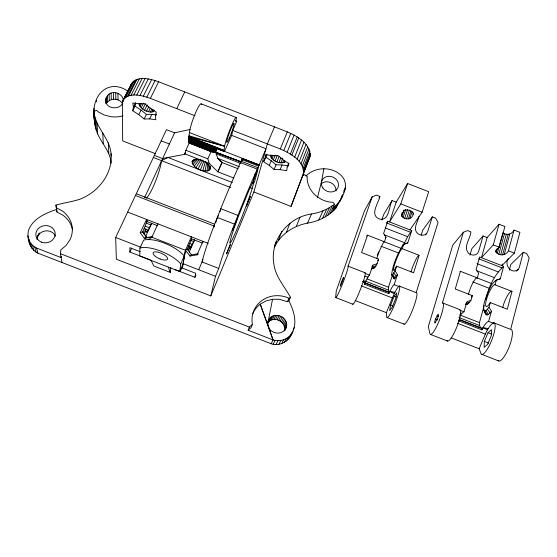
<?xml version="1.0" encoding="UTF-8"?>
<svg xmlns="http://www.w3.org/2000/svg" width="557" height="557" viewBox="0 0 557 557"><rect width="100%" height="100%" fill="white"/><g stroke="black" fill="none" stroke-linecap="round" stroke-linejoin="round"><path stroke-width="0.84" d="M202.908 242.65L202.915 241.327L197.101 254.821L190.104 256.032L185.474 250.302L151.852 237.24L144.221 238.201L140.218 232.715L146.547 219.542M150.453 260.035L129.865 252.036L129.885 247.698L140.294 251.743M223.872 151.344L224.589 146.233A16.411 1.567 -69.4 0 1 232.06 124.524A16.411 1.567 -69.4 0 1 235.994 120.368L235.785 121.398L236.725 121.273L232.694 130.422L231.677 135.386L224.367 151.622L224.652 150.522L223.872 151.344L215.155 147.953L215.016 147.139L188.927 136.646L189.415 132.545A16.411 2.228 -69.7 0 1 195.451 113.113A16.411 2.228 -69.7 0 1 201.453 104.41M302.528 175.817A23.102 20.073 19.2 0 0 304.407 174.633L307.192 176.353A25.079 21.841 23.4 0 0 330.461 202.177L332.891 202.226L334.604 204.287L326.736 209.174L320.902 211.625A54.83 47.742 20.1 0 1 311.481 213.992C287.823 217.188 269.56 240.603 273.898 264.408C275.736 277.094 284.585 286.493 290.489 297.334L288.881 300.724C293.706 310.534 297.73 322.573 292.126 332.912C289.271 341.316 279.739 346.635 271.189 343.753L37.834 253.122C29.695 249.285 26.743 238.751 28.456 230.48C32.877 218.539 45.458 213.143 56.675 209.418L56.96 211.994L62.955 215.218A27.509 24.404 -6.2 0 1 72.521 229.797M29.598 243.583L29.159 239.642M123.292 100.908A8.919 7.54 4.9 0 0 117.917 93.437C106.519 88.34 99.807 105.886 113.12 107.731A8.919 7.54 4.9 0 0 122.589 103.442M238.166 168.813L221.916 162.491L217.766 158.327L215.719 152.59L216.645 148.176M111.212 163.25C110.272 150.592 100.023 141.993 96.312 130.373C94.342 124.677 94.258 118.613 93.882 112.667C93.451 92.845 109.959 78.962 127.595 91.007M94.293 118.975L93.987 108.441M154.226 155.347L162.428 158.536L184.639 154.352L185.864 150.258L189.171 143.086L188.927 136.646L224.589 146.233L189.415 132.545M139.939 248.067L139.71 255.99L179.716 271.538L182.647 267.012L184.256 255.969A25.176 9.288 23.9 0 0 164.371 243.11A25.176 9.288 23.9 0 0 143.588 240.164L139.939 248.067A25.274 9.107 23.8 0 1 160.764 251.13A25.274 9.107 23.8 0 1 180.774 263.934L179.716 271.538L183.128 263.705L185.474 250.302L191.364 236.836C192.59 239.099 188.315 245.825 187.298 249.153L185.474 250.302L183.81 259.047M270.493 154.999C271.071 161.064 280.108 164.607 285.219 161.878M123 115.835A25.511 21.528 5 0 1 110.565 116.643L104.089 114.937L98.317 111.873L96.612 110.342L93.875 111.407C95.003 127.281 109.743 137.767 111.038 153.551C112.89 173.944 98.241 192.221 79.776 199.274C71.971 201.815 63.818 202.832 55.958 205.115L56.96 211.994M193.718 159.657L192.012 161.781C193.544 168.437 202.351 172.029 208.659 170.714L208.924 164.329M147.027 220.071L146.957 221.561L142.71 231.823L140.218 232.715M484.36 341.406L484.089 347.345L487.542 344.505L491.295 335.606L491.511 329.709L488.036 332.668L484.36 341.406L488.698 343.091M274.281 247.74C280.136 234.351 293.476 225.724 307.548 223.12A53.674 46.983 20.1 0 0 316.78 220.781C323.896 218.267 330.426 214.132 335.606 208.631C340.216 199.678 349.615 188.496 343.397 178.136C335.161 166.362 315.68 165.721 305.974 176.089M189.171 143.086L211.082 151.615L214.626 150.383L215.016 147.139L188.851 137.475L223.747 151.024M263.593 161.648L265.236 158.453L265.564 154.693L272.199 155.647L278.382 155.73L283.283 159.956L289.02 163.821L287.189 166.996L286.709 170.651L280.15 169.669L274.107 169.523L269.282 165.436L263.593 161.648L265.223 157.728M61.242 256.331L61.117 257.599L36.658 248.095C32.689 246.236 29.556 242.671 28.316 238.452M61.98 262.5L60.434 253.7L60.797 249.968L66.095 245.421L69.904 239.851A27.794 24.612 -6 0 0 62.3 210.971L56.243 207.712M207.051 171.103L207.824 163.814M231.677 135.386L266.002 148.747L253.874 191.97L291.039 206.431L303.488 173.192C304.08 160.618 290.239 153.342 280.31 148.963L232.694 130.422M151.142 260.432L153.76 265.981L170.254 272.387L170.804 267.506M291.039 206.431L310.096 156.357C310.945 143.783 297.285 136.2 287.321 131.87L158.613 81.768C150.258 78.809 136.444 75.014 131.048 84.629L122.763 100.88L122.352 102.69L122.672 140.935L155.591 153.739M148.176 230.173L144.284 228.662L145.837 229.247L145.718 232.234L146.219 232.45L148.176 230.173L151.574 223.434M389.266 292.23L364.967 282.782L364.487 284.195L388.8 293.65L389.266 292.23L388.41 292.174L388.473 287.238L392.511 274.859M267.597 322.795C271.113 307.68 294.173 318.52 284.279 330.83C287.092 321.354 272.436 314.865 267.402 323.422M401.339 215.413L403.832 210.859L404.709 210.184C407.759 209.383 411.846 210.49 413.245 213.505C412.821 220.168 403.881 220.475 401.339 215.413L402.405 212.189M323.882 168.708L321.466 181.937L317.49 197.498M174.376 269.33L194.957 277.323L195.702 273.278L182.09 267.987M205.06 171.096L206.563 163.006M390.652 304.978L389.587 310.611L392.128 307.415L395.762 298.468L396.793 292.885L394.224 296.192L390.652 304.978L392.824 305.821M271.189 343.753L273.041 339.916L268.578 327.07A9.427 8.842 26 0 1 268.063 322.301L272.526 299.276L279.342 299.297L287.363 301.727L288.881 300.724M133.408 107.16L132.775 103.017L139.013 103.818L144.632 103.679L150.118 108.135L156.259 112.159L155.389 115.71L155.856 119.734L149.673 118.899L144.172 118.968L138.797 114.672L132.712 110.725L133.408 107.16L135.72 102.558M132.712 110.725L135.01 106.143L135.581 103.275M213.958 227.096L214.487 224.548M220.14 211.597L220.76 208.708L237.93 215.385M188.273 245.714L189.77 246.319L189.652 249.327L194.428 240.088M241.856 160.367L242.434 158.654L259.096 165.137L266.002 148.747M241.856 160.339L242.239 158.682L259.096 165.137M130.756 85.869L131.048 84.629M241.703 160.91L242.239 158.682L238.654 166.439A114.373 7.742 -68.8 0 0 222.828 203.611L213.784 226.379A46.043 3.356 -68.9 0 0 202.038 261.957L218.755 268.453L215.496 276.279L210.79 295.906L116.357 259.214L115.668 237.484L166.473 129.67L174.564 132.817L190.188 129.454M511.98 291.381L507.288 309.212L490.251 302.59L489.325 304.08A11.774 2.736 -67.9 0 1 486.421 299.652A11.774 2.736 -67.9 0 1 494.623 284.655L511.98 291.381L511.465 291.207A11.774 2.966 -67.9 0 0 502.748 307.603M493.606 322.761L494.24 322.9A16.933 4.184 -68.6 0 1 490.439 343.23A16.933 4.184 -68.6 0 1 480.712 352.804L479.166 348.752L485.356 334.096A16.369 4.052 -68.6 0 1 487.479 329.855L488.211 328.602A16.362 4.045 -68.6 0 1 493.307 323.262L493.606 322.761L510.658 329.389L529.15 257.877L526.616 253.56L523.302 252.272L519.34 267.381L518.316 269.33L516.457 271.099M435.456 319.015L434.655 322.043L434.961 323.081L437.67 318.214L438.47 315.171L438.143 314.162L435.456 319.015L437.865 319.955M509.286 270.236L510.818 264.512L523.302 252.272M502.303 264.032L501.864 265.647L514.383 253.122L519.925 232.36L514.055 230.076C511.939 234.427 506.703 235.597 502.88 232.896L497.227 253.393C501.015 256.011 506.25 255.134 508.45 250.81L514.055 230.076M252.808 182.668L255.294 173.436M508.353 258.559C503.584 264.965 511.89 275.04 518.316 269.33M458.39 320.707L481.875 329.841L483.546 326.792A16.362 3.955 -68.6 0 1 488.586 321.424L491.511 311.224L488.962 307.332L490.251 302.59M491.511 311.224L488.433 314.524L487.055 315.025L486.08 314.475C481.004 308.341 485.056 300.404 487.215 293.992C490.035 287.927 492.673 279.997 500.263 278.876L503.653 266.343L479.661 257.007L476.117 269.484L478.609 273.271L477.307 277.894L476.876 277.748A11.774 2.493 -68 0 0 468.479 294.277M481.875 329.841L482.271 328.393L459.616 319.586M502.595 254.918L508.193 234.379M495.096 284.815L496.357 280.171L500.263 278.876M504.182 254.688L509.773 234.121M500.715 254.751L506.327 234.232M252.224 188.405L253.7 182.793A32.947 1.762 -68.9 0 0 247.809 193.049L238.786 215.413A32.947 1.762 -68.9 0 0 231.517 236.036L229.818 242.692A32.947 1.762 -68.9 0 0 236.189 230.967L240.339 220.99A32.947 1.762 -68.9 0 0 251.694 190.125L252.224 188.405L250.03 187.556M268.063 322.301L268.488 320.769M497.227 253.393L496.141 252.405L497.276 248.304M496.141 252.405L495.737 251.402L496.085 250.532L499.218 247.217L504.921 226.518L499.051 224.234L487.152 237.56L481.443 257.703L493.279 244.913L499.051 224.234M482.271 328.393L480.775 328.08L479.605 325.553L479.473 322.614L484.2 305.403M485.781 299.666C488.552 287.37 494.205 274.907 503.653 266.343M498.835 254.215L504.468 233.717M495.737 251.402L496.196 249.759M266.274 147.758L267.353 143.915L274.483 126.871M202.797 170.7L205.268 161.955M465.645 304.63C469.829 303.83 471.702 299.387 472.301 295.607L455.257 288.979L460.416 271.322L460.026 271.196M459.894 316.167A16.369 3.481 -68.6 0 1 461.224 314.204L461.85 313.431A16.362 3.481 -68.6 0 1 463.932 311.843L466.961 301.685L470.964 300.334M459.351 310.005L459.497 309.497L460.033 309.595A16.933 3.509 -68.6 0 1 456.246 328.338A16.933 3.509 -68.6 0 1 447.041 340.571M487.152 237.56L483.044 235.966L478.602 251.534L477.537 253.463C475.149 255.872 471.222 255.419 468.757 253.365C462.533 247.329 470.498 238.647 470.881 231.872L467.56 230.577L463.361 232.276L452.75 245.171L428.312 326.646L429.795 333.016A16.933 3.168 -68.6 0 0 438.262 322.942A16.933 3.168 -68.6 0 0 442.926 302.945L442.439 302.862L463.361 232.276M469.983 255.106L471.835 248.714L483.044 235.966M399.125 286.02L399.487 286.054A16.94 2.305 -68.7 0 1 394.084 305.772A16.94 2.305 -68.7 0 1 386.697 316.265L386.37 312.679L392.372 297.946A16.376 2.228 -68.7 0 1 394.307 293.63L394.948 292.341A16.376 2.228 -68.7 0 1 398.868 286.535L399.125 286.02L416.19 292.655L438.046 222.424L435.658 218.163L432.336 216.868L422.721 230.236L421.189 235.054M419.149 255.266L413.621 272.784L396.57 266.155L395.783 267.701A11.781 1.462 -68.3 0 1 394.76 263.997A11.781 1.462 -68.3 0 1 402.001 248.624L418.857 255.183A11.781 1.692 -68.3 0 0 411.01 271.92M432.336 216.868L427.658 231.712L425.541 234.977M284.731 330.322L286.284 326.855M409.959 229.888L422.115 212.21L428.702 191.699L407.62 183.49L396.187 202.156L389.524 221.937L400.796 203.918L407.62 183.49M388.8 293.65L390.283 290.524A16.369 2.137 -68.7 0 1 394.14 284.704L397.482 274.664L395.052 270.813L396.57 266.155M397.482 274.664L394.21 278.925L391.606 274.664C392.915 264.102 397.552 253.888 403.003 244.802L407.766 242.887L411.748 230.584L387.735 221.24L386.927 222.368M418.948 216.485C417.973 221.811 412.41 228.767 417.68 233.494C420.166 235.562 424.093 235.973 426.544 233.62M402.251 248.694L403.734 244.14L407.766 242.887M215.705 222.689L216.478 220.321M409.771 218.692L412.145 211.437M413.057 214.452L413.586 212.823M406.561 218.852L409.472 210.003M408.337 218.978L410.975 210.929M403.08 217.495L405.733 209.46M404.716 218.33L407.633 209.488M401.889 216.471L404.02 210.038M371.38 269.01C376.26 268.53 377.249 262.883 378.607 259.165L361.549 252.53L367.55 235.193L384.448 241.773L385.973 237.233L383.599 233.487L387.735 221.24M364.487 284.195L365.914 281.055A16.376 1.664 -68.7 0 1 367.571 277.79L368.052 276.954A16.376 1.664 -68.7 0 1 369.465 275.109L372.918 265.111L377.047 263.809M396.187 202.156L392.079 200.562C388.814 206.327 389.399 221.958 378.983 218.901C369.43 214.424 378.642 203.089 379.874 196.454L376.553 195.159L372.208 196.802L364.48 210.825L336.303 290.879L335.746 296.456A16.94 1.288 -68.7 0 0 341.866 285.469A16.94 1.288 -68.7 0 0 348.132 266.086L372.208 196.802M381.865 219.931L383.738 214.438L392.079 200.562M352.706 303.906A16.94 1.629 -68.7 0 0 359.836 290.858A16.94 1.629 -68.7 0 0 365.253 272.742L364.814 273.25L369.542 275.088M290.044 336.818L291.381 333.678M143.943 234.351L145.837 229.247M274.775 245.261L276.244 241.306M339.951 201.279L342.451 194.567M278.507 240.171L281.849 231.301M188.12 250.685L189.77 246.319M377.249 255.419L378.649 251.764M292.126 332.912C288.38 339.324 280.025 342.151 273.041 339.916L248.143 330.245L249.369 327.091L252.398 324.376A26.987 25.274 25.9 0 1 287.579 297.612L288.951 298.35L290.489 297.334M286.451 232.137L289.946 223.134M200.436 169.948L203.751 161.467M252.049 183.093L253.526 183.671L254.967 180.371L258.942 165.185L253.08 178.588A114.366 5.702 -68.8 0 0 239.976 210.281L230.981 233.063A46.036 2.472 -68.8 0 0 218.755 268.453M303.642 170.303L310.284 153.398M303.704 171.305L310.333 154.421M303.488 173.192L310.096 156.357M216.736 219.535L218.212 215.782M302.305 166.042L309.003 149.053M303.196 168.221L309.859 151.274M252.398 324.376L251.144 327.551L248.143 330.245M299.241 161.551L306.016 144.507M300.982 163.807L307.715 146.79M297.125 159.309L303.927 142.244M294.646 157.13L301.49 140.044M291.854 155.041L298.733 137.941M287.189 166.996L288.784 163.034M284.147 162.526L284.794 160.931M290.35 154.045L297.257 136.938M280.895 162.874L282.838 158.097M282.671 162.867L283.645 160.472M287.175 152.158L294.117 135.059M280.15 169.669L282.058 164.949L288.61 165.916M296.331 226.351L300.028 217.258M274.107 169.523L276.028 164.83L282.058 164.949M283.805 150.46L290.782 133.353M278.939 162.547L280.881 157.777M275.005 161.022L277.289 155.452M280.31 148.963L287.321 131.87M276.926 161.92L279.203 156.35M271.9 158.675L273.209 155.494M269.282 165.436L271.224 160.736L265.55 156.942L266.873 154.366M273.285 159.915L275.249 155.145M210.79 295.906L253.874 191.97M270.932 157.387L271.913 154.992M188.739 140.308L214.626 150.383L215.705 147.793M265.236 158.453L266.88 154.512M37.166 237.505L38.886 233.606M198.71 269.755L203.033 259.611M194.957 277.323L195.932 275.026M307.548 223.12L311.481 213.992M189.227 252.189L194.665 239.684M180.774 263.934L184.256 255.969M221.916 162.491L217.822 171.821L233.425 177.892M267.701 322.74L269.191 319.349M268.349 322.169L270.152 318.089M269.525 321.117L271.343 317.024M214.647 150.125L215.643 147.89M270.89 320.289L272.721 316.188M272.394 319.718L274.239 315.61M318.848 219.98L323.011 210.811M239.517 166.787L217.766 158.327L222.132 162.574L217.822 171.821L209.244 163.347L207.803 158.801L211.082 151.615L213.185 150.487M273.988 319.419L275.861 315.311M157.979 223.858L151.852 237.24L148.357 239.788M275.631 319.398L277.518 315.297M145.767 236.217L151.845 223.044M184.639 154.352L185.349 152.806M322.503 218.358L326.736 209.174M129.865 252.036L131.626 248.255M277.261 319.662L279.168 315.561M325.197 216.91L329.486 207.698M403.136 245.644L407.647 236.683L411.748 230.584M327.774 215.301L332.118 206.069M174.564 132.817L144.834 197.053L144.973 197.749M287.363 301.727L288.951 298.35M278.834 320.198L280.763 316.104M330.217 213.547L334.604 204.287M176.764 108.657L184.743 91.933M280.289 320.992L282.239 316.905M332.487 211.59C334.451 205.47 340.32 202.142 342.499 196.008M333.587 210.65L336.073 205.463M343.975 190.661L345.444 187.605M284.279 330.83L285.017 329.291M335.606 208.631L338.106 203.423M343.551 192.283L345.02 189.234M281.591 322.016L283.562 317.943M377.848 260.725L378.607 259.165M155.389 115.71L156.141 114.171M282.698 323.241L284.683 319.182M139.013 103.832C140.092 108.803 145.718 111.442 150.362 112.082L151.88 108.984M150.362 112.082L151.97 112.006L153.112 109.68M149.673 118.899L151.922 114.31L156.552 114.923M151.97 112.006L153.224 111.581L153.983 110.028M273.174 344.261L275.054 340.431M146.533 111.177L148.823 106.54M144.172 118.968L146.421 114.401L151.922 114.31M148.51 111.797L150.411 107.926M122.763 100.88C128.291 91.369 142.07 95.512 150.39 98.387L158.613 81.768M144.569 110.265L147.243 104.848M283.569 324.627L285.56 320.581M141.186 107.807L143.49 103.17M146.846 97.134L155.097 80.528M138.797 114.672L141.074 110.091L135.01 106.143M142.745 109.116L145.426 103.699M139.25 105.078L140.023 103.525M139.995 106.436L141.534 103.337M208.659 170.714L210.274 168.889L210.212 166.466M284.181 326.123L286.18 322.092M143.351 96.166L151.629 79.581M276.049 344.511L277.964 340.689M284.502 327.69L286.514 323.68M136.744 95.129L145.064 78.6M139.96 95.498L148.266 78.934M133.75 95.073L142.077 78.586M284.536 329.278L286.549 325.281M131.02 95.331L139.361 78.878M284.711 330.252L286.047 327.607M123.612 99.264L131.912 82.972M122.352 102.69L123.536 100.378M124.879 97.879L133.2 81.545M125.666 97.28L133.993 80.925M127.539 96.284L135.866 79.888M128.611 95.895L136.945 79.477M278.897 344.289L280.846 340.466M198.118 168.882L202.644 160.047M281.633 343.606L283.624 339.77M284.188 342.471L286.207 338.628M286.486 340.933L288.533 337.076M293.212 329.584L294.263 327.6M288.456 339.032L290.524 335.147M290.865 335.084L292.961 331.157M372.918 265.111L371.902 266.991L375.905 265.905M37.904 235.952L39.526 232.979M379.038 197.93L379.874 196.454M391.606 274.664L392.024 274.963L392.782 274.364L395.052 270.813M471.403 297.111L472.301 295.607M285.734 328.338C282.427 335.453 271.085 334.214 268.578 327.07L260.237 304.178L266.016 300.94L272.526 299.276M196.001 167.573L200.91 159.943M214.626 150.383L215.956 148.35L214.563 149.283M122.728 104.075A8.808 7.478 4.8 0 0 118.042 99.884C113.969 98.317 108.692 99.529 106.491 103.505L106.227 97.071M242.434 158.654L242.734 158.258A10.59 0.78 -69.1 0 1 242.901 158.968M484.033 310.604L484.848 311.064L486.017 310.618L488.962 307.332M194.226 166.111L199.274 159.643M192.917 164.587L197.853 159.211M385.312 237.923L385.973 237.233M213.164 150.536L211.082 151.615L215.789 152.36L241.216 161.927L215.719 152.59L211.082 151.615L189.053 142.752L212.126 151.386L188.948 142.362L212.704 151.198L188.865 141.924L213.296 150.989L188.809 141.436L213.958 150.703L215.294 149.367L212.76 150.982M192.158 163.11L196.544 158.912M153.224 111.581L154.038 110.829M403.003 244.802L403.734 244.14M192.012 161.781L195.173 159.017M332.661 208.388L334.959 206.41M190.104 256.032L191.524 254.855L197.958 253.748M197.101 254.821L198.208 254.013M192.485 160.688C198.626 157.353 208.826 162.059 210.274 168.889M214.494 149.304L215.851 148.378M214.563 149.464L215.949 148.608M214.549 149.819L216.638 148.747M189.554 255.816L191.524 254.855L187.298 249.153M495.264 280.693L496.357 280.171M144.778 238.417L146.853 237.498L152.548 236.551M216.499 149.603L211.082 151.615L215.879 152.061L241.223 161.92M216.485 149.652L211.082 151.615L216.241 150.724M465.708 304.498L468.152 303.669M371.735 268.474L374.22 268.042M371.435 268.537L374.903 267.409M169.425 143.978L161.14 140.858M465.673 303.461L469.523 302.312M144.221 238.201L146.853 237.498L142.71 231.823L146.7 237.498M363.624 280.909L365.852 281.181M416.19 292.655L416.601 292.71A16.933 2.646 -68.6 0 1 412.069 311.161A16.933 2.646 -68.6 0 1 403.811 323.77M389.851 291.402L394.948 292.341M483.058 327.641L488.211 328.602M364.348 276.272L368.003 277.038M460.291 313.187L461.788 313.507M384.448 241.773L384.239 241.71A11.781 1.211 -68.4 0 0 376.72 258.587M189.025 135.769L224.589 146.233M363.053 281.285L365.455 282.037M60.434 253.7L249.369 327.091M201.237 103.867L236.238 117.492M235.131 120.653L236.725 121.273M150.39 98.387L195.054 115.772M400.796 203.918L422.115 212.21M493.279 244.913L499.218 247.217M508.45 250.81L514.383 253.122M188.927 136.646L223.817 150.223M215.016 147.139L223.775 150.543M215.002 147.403L224.318 151.003M215.482 147.786L224.179 151.17M259.256 164.893L224.624 151.42L224.582 150.87M215.037 147.786L224.053 151.281M188.788 138.254L214.821 148.385M188.753 138.992L214.737 149.102M241.794 159.587L258.518 166.097M188.739 139.675L214.675 149.77M188.76 140.9L213.958 150.703M241.035 161.175L257.794 167.692M240.394 162.56L257.174 169.091M216.422 153.969L240.708 163.424M386.523 222.932L410.391 232.22M478.707 258.803L501.766 267.771M185.864 150.258L207.803 158.801M385.548 228.085L407.647 236.683M476.987 263.663L498.278 271.948M184.701 153.802L209.244 163.347M384.239 234.789L404.514 242.678M476.722 270.765L494.553 277.706M232.276 182.48L168.019 157.485L161.439 160.632A21.667 3.412 -69.2 0 1 155.194 182.111A21.667 3.412 -69.2 0 1 146.185 198.153M460.416 271.322L477.307 277.894M383.167 241.376L400.943 248.29M476.11 277.532L491.448 283.499M153.224 157.436L230.675 187.563M380.981 246.201L398.708 253.087M472.837 281.926L488.935 288.185M347.916 266.107L364.988 272.749M442.439 302.862L459.497 309.497M394.238 284.69L398.965 286.528M460.138 310.312L464.078 311.843M488.747 321.438L493.467 323.276M217.258 217.446L234.448 224.13M367.084 278.918L388.473 287.238M459.678 314.921L479.473 322.614M365.789 281.306L388.097 289.981M458.898 317.504L479.605 325.553M362.976 281.452L365.308 282.357M136.486 193.808L214.403 224.102M365.893 283.416L388.41 292.174M459.072 319.648L479.967 327.767M135.657 195.556L214.466 226.191M394.224 296.192L396.396 297.041M488.036 332.668L491.657 334.075M361.173 285.818L392.372 297.946M457.381 323.22L485.356 334.096M436.897 315.756L438.505 316.383M127.762 212.113L208.193 243.381M355.241 300.578L386.37 312.679M451.254 337.897L479.166 348.752M157.645 225.717L146.957 221.561L146.428 219.367M202.149 243.012L191.469 238.862L191.364 236.836M146.059 223.058L150.919 224.944M190.605 240.373L193.794 241.606M335.78 297.612L352.88 304.254M387.066 317.546L404.159 324.188M430.443 334.409L447.529 341.044M481.694 354.329L498.773 360.964M145.433 226.274L149.492 227.855M189.269 243.312L192.457 244.551M188.872 245.992L191.274 246.925M144.716 230.835L147.062 231.74M188.705 247.928L190.313 248.554M115.668 237.484L140.914 247.301M183.128 263.705L215.496 276.279M483.003 327.739L487.479 329.855M389.803 291.499L394.307 293.63M362.886 281.661L365.113 282.782M466.32 303.718L467.065 304.143M141.074 110.091L146.421 114.401M271.224 160.736L276.028 164.83M487.466 309.288L490.153 312.978M393.855 272.881L396.389 276.516M486.017 310.618L488.433 314.524M392.782 274.364L395.122 278.235M484.848 311.064L487.055 315.025M392.024 274.963L394.21 278.925M483.601 309.288L486.08 314.475M142.794 231.273L143.657 233.585M168.284 267.095L170.254 272.387M273.041 339.916L260.237 304.178A26.715 25.065 26 0 0 252.697 313.744M29.284 240.972L30.551 246.076M27.85 235.806L29.131 240.965M30.726 243.305L31.972 248.38M32.598 245.379L33.824 250.427M34.847 247.127L36.045 252.161M36.658 248.095L37.834 253.122M55.958 205.115L56.556 208.701M93.882 112.667L94.606 122.658M93.875 111.407L94.203 116.392M94.787 116.385L95.505 127.553M94.168 113.489L94.899 124.705M94.084 115.564L94.495 121.844M95.616 119.254L96.312 130.373M97.002 122.888L97.677 133.945M96.493 100.288L96.591 101.889M102.746 132.796L103.296 143.678M105.586 98.958L105.649 103.324M108.364 142.703L108.796 153.412M107.424 95.414L107.675 101.854M109.095 94.084L109.325 100.539M111.038 153.551L111.121 155.974M111.121 93.179L111.323 99.64M113.37 92.761L113.551 99.216M210.135 165.889L210.17 167.566M115.689 92.845L115.835 99.299M117.917 93.437L118.042 99.884M209.731 166.592L209.731 169.976M511.34 329.549A16.926 4.526 -68.6 0 1 508.437 348.626A16.926 4.526 -68.6 0 1 498.118 360.421M366.673 236.14A11.781 0.982 -68.5 0 1 367.376 235.151M321.166 183.845A8.661 7.582 23.5 0 1 330.9 182.738A8.661 7.582 23.5 0 1 335.989 190.981M37.006 239.58A9.58 8.522 -6.5 0 1 44.887 231.002A9.58 8.522 -6.5 0 1 55.547 236.175M343.572 277.393L342.527 281.222L340.236 286.256L341.288 282.413L343.572 277.393M226.755 253.115L226.622 253.978L230.48 244.161L226.755 253.115M232.784 229.331L232.617 230.375L236.829 219.646L232.784 229.331M246.716 205.094L246.5 206.153L250.365 196.315L246.716 205.094M253.895 178.755L253.637 179.981L257.724 169.572L253.895 178.755M160.11 258.991L158.244 258.163A7.895 2.882 23.9 0 1 154.916 251.861A7.895 2.882 23.9 0 1 167.093 257.271A7.895 2.882 23.9 0 1 160.11 258.991M229.331 138.059A10.214 0.975 -69.4 0 0 234.01 123.264A10.214 0.975 -69.4 0 0 227.876 137.133A10.214 0.975 -69.4 0 0 229.331 138.059M322.809 187.897A8.766 7.652 23.4 0 0 337.66 188.224A8.766 7.652 23.4 0 0 329.264 176.304A8.766 7.652 23.4 0 0 322.809 187.897M41.483 242.128A9.706 8.613 -6.2 0 0 55.171 233.167A9.706 8.613 -6.2 0 0 39.909 227.298A9.706 8.613 -6.2 0 0 41.483 242.128"/></g></svg>
